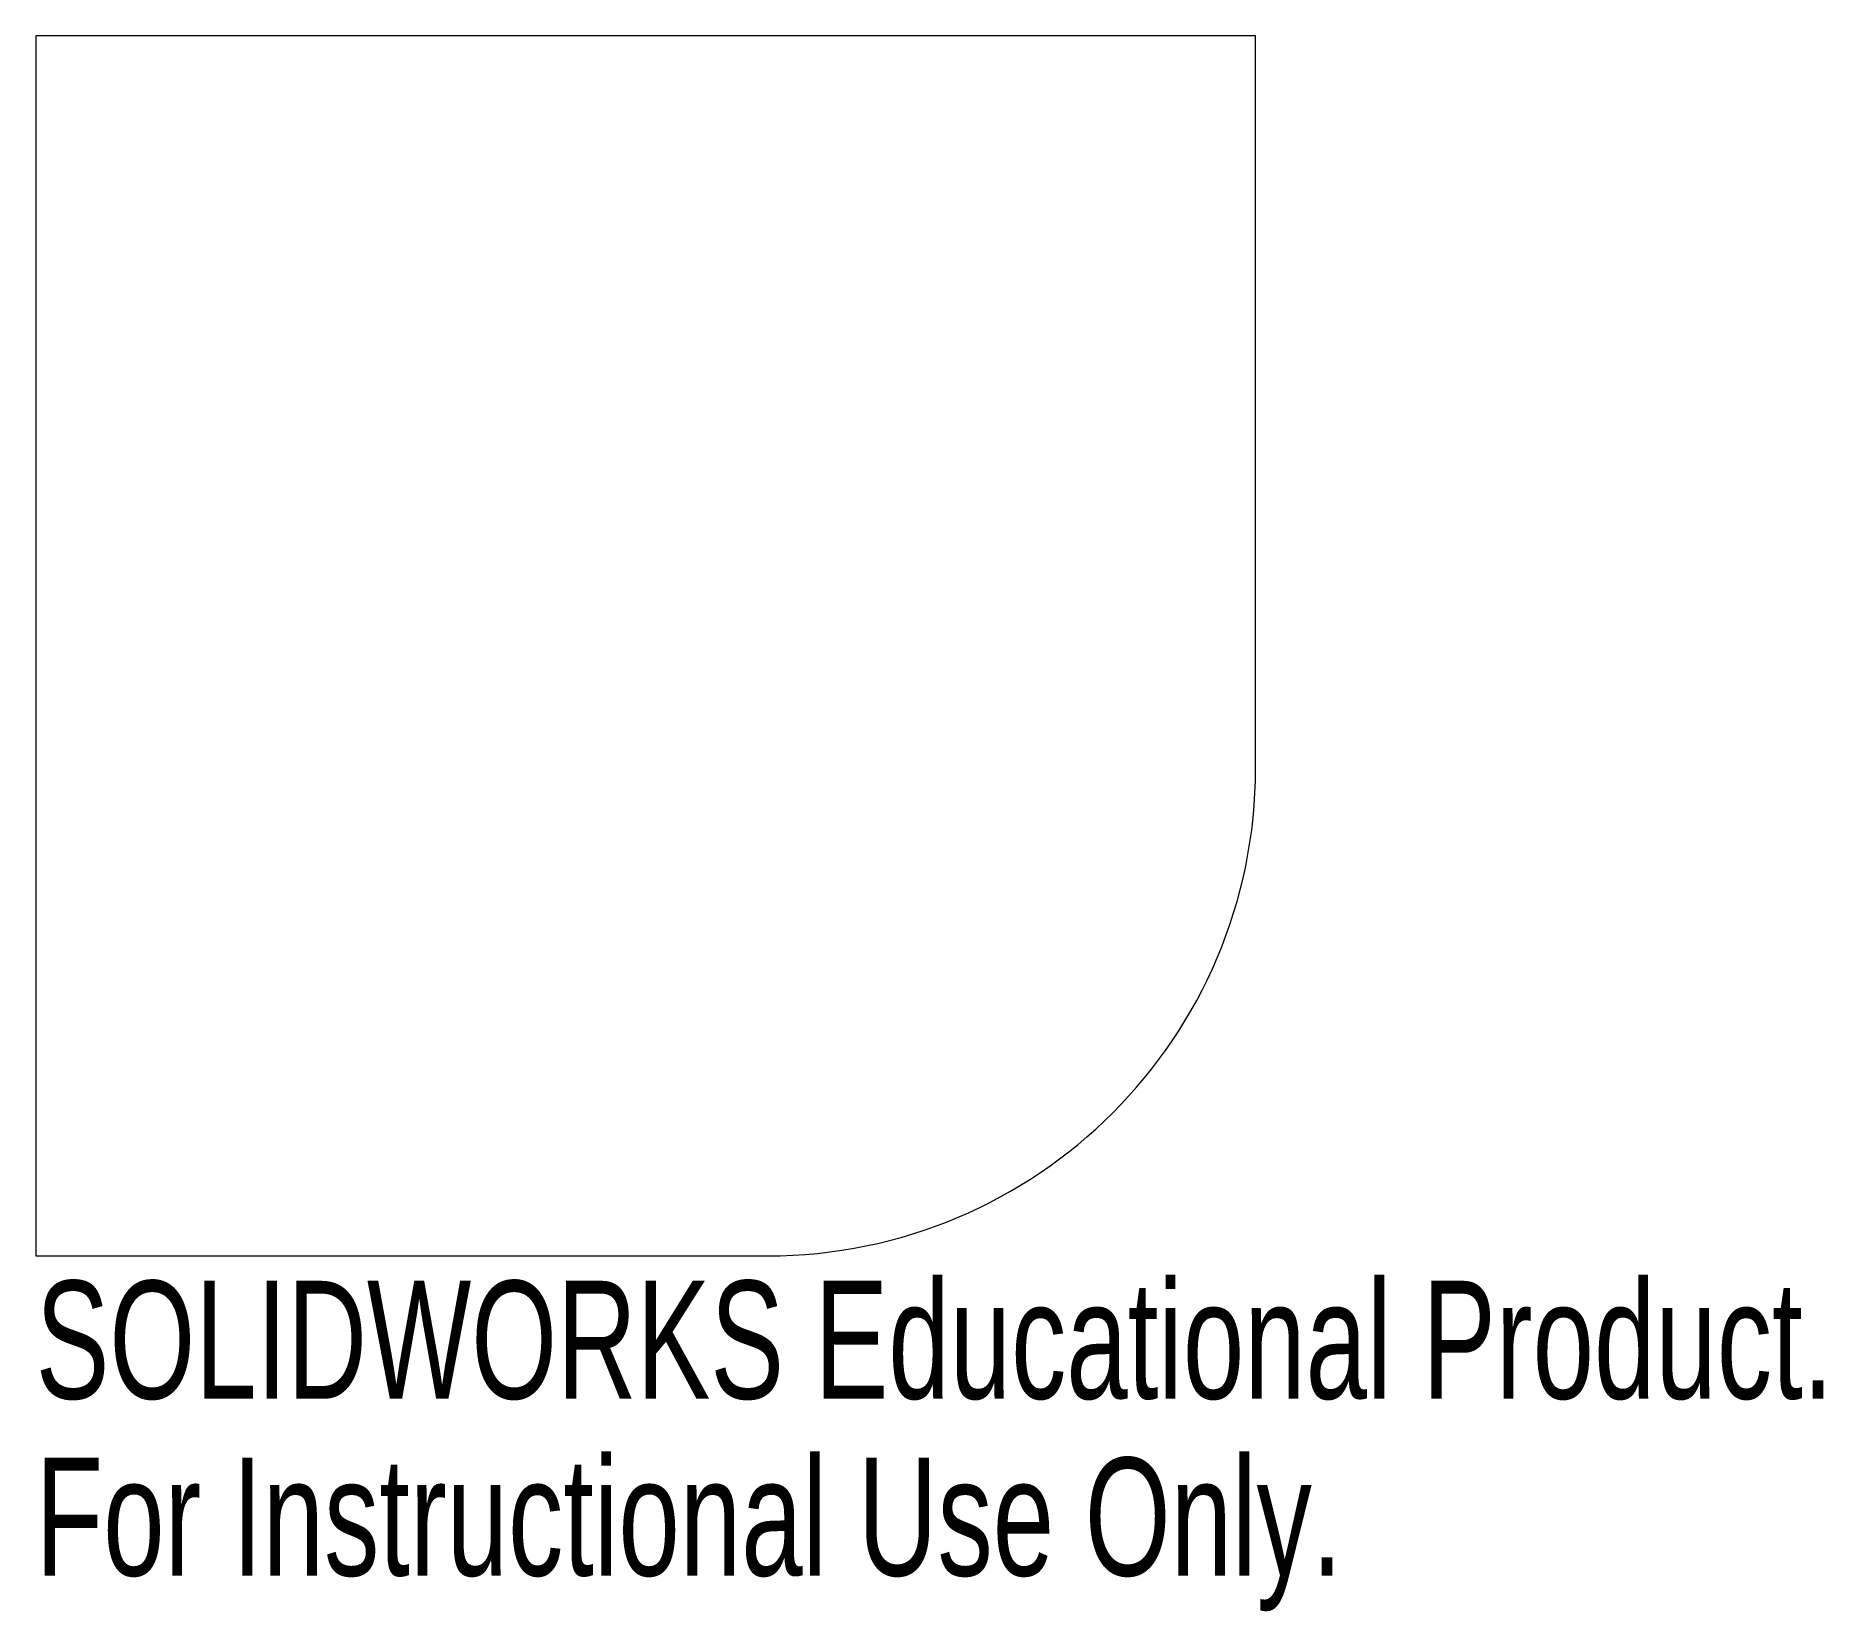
# Model space of a CAD drawing. Header units: millimetres. Extents: x -30 to 43.3, y -34.6 to 30.
import ezdxf

# ---------------------------------------------------------------- set-up
doc = ezdxf.new("R2010")
doc.units = ezdxf.units.MM
doc.styles.add('SLDTEXTSTYLE0', font='TXT', dxfattribs={"width": 0.7})

msp = doc.modelspace()

# ---------------------------------------------------------------- linework, layer by layer
at = {"color": 7, "linetype": 'Continuous', "lineweight": 15}
for p, q in [((20, 30), (-30, 30)), ((-30, 30), (-30, -20)), ((20, 0), (20, 30)), ((-30, -20), (0, -20))]:
    msp.add_line(p, q, dxfattribs=at)
msp.add_arc((0, 0), 20, 270, 0, dxfattribs=at)

# ---------------------------------------------------------------- texts
at = {"color": 7, "linetype": 'Continuous', "char_height": 4.83362, "attachment_point": 1, "style": 'SLDTEXTSTYLE0'}
for s, insert in [('SOLIDWORKS Educational Product.', (-30, -21.02)), ('For Instructional Use Only.', (-30, -28.27))]:
    msp.add_mtext(s, dxfattribs=dict(at, insert=insert))

doc.saveas('drawing.dxf')
